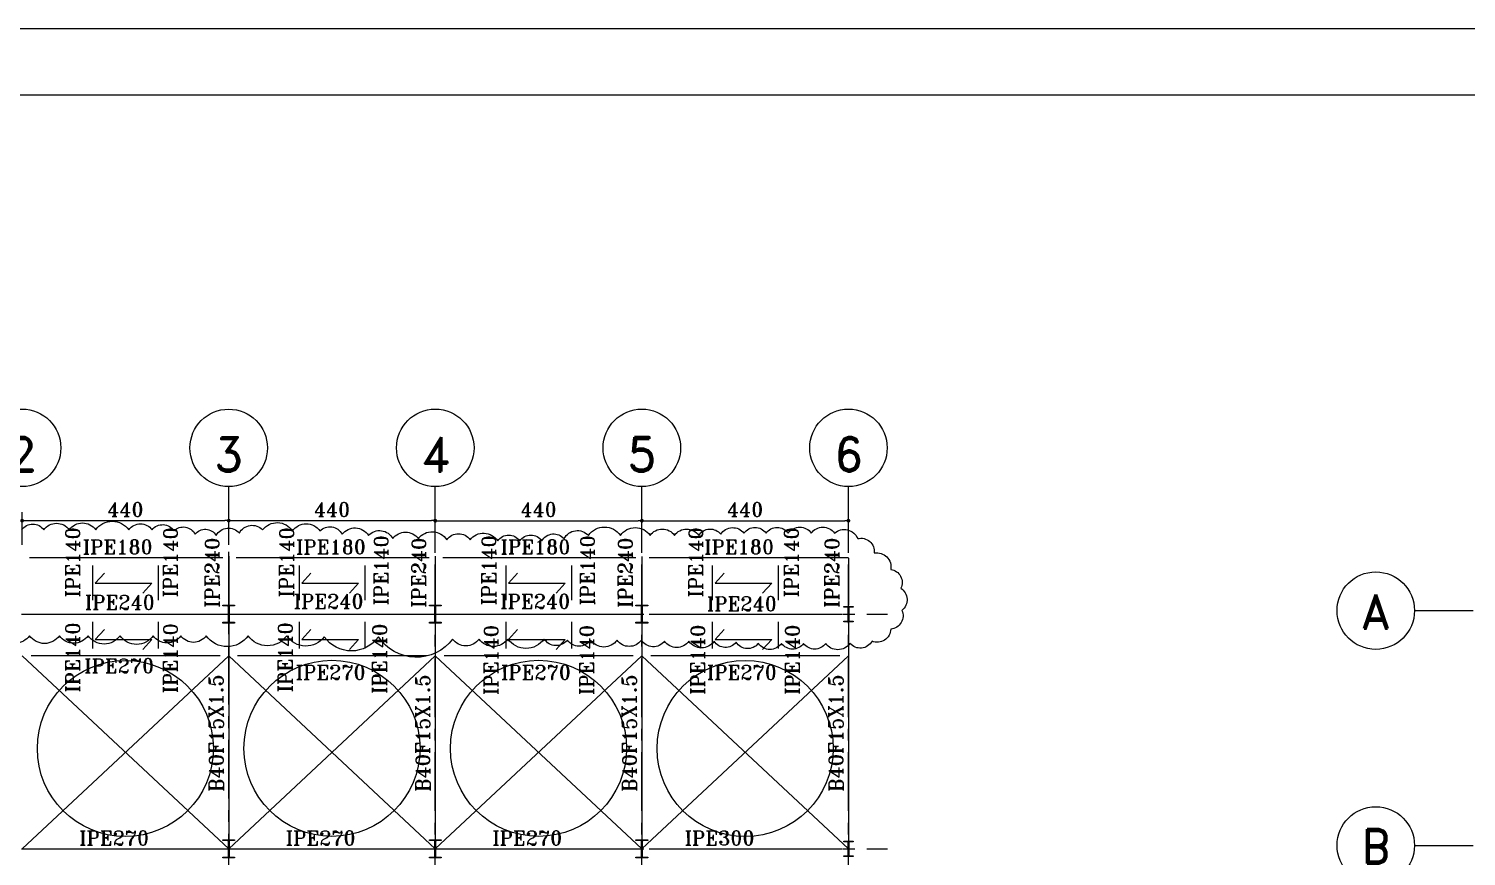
# Model space of a CAD drawing. Header units: inches. Extents: x 460503 to 460688, y 47570 to 48852.
# Drawn here: x 460521.55 to 460552.17, y 48406.02 to 48423.64 of the extents above; entities that cross this region are included whole.
import ezdxf
from ezdxf.enums import TextEntityAlignment as Align

# ---------------------------------------------------------------- set-up
doc = ezdxf.new("R2010")
doc.units = ezdxf.units.IN
doc.header["$MEASUREMENT"] = 0
for name, pattern in [('CENTER', [2, 1.25, -0.25, 0.25, -0.25]), ('DASHDOTX2', [2, 1, -0.5, 0, -0.5]), ('HIDDEN', [0.375, 0.25, -0.125])]:
    doc.linetypes.add(name, pattern=pattern)
for name, color, linetype in [('1', 1, 'Continuous'), ('3', 3, 'HIDDEN'), ('3G', 3, 'Continuous'), ('AA_CUT OUT', 74, 'Continuous'), ('Ax', 1, 'DASHDOTX2'), ('AXE', 1, 'CENTER'), ('DIM', 8, 'Continuous'), ('lateral brace', 5, 'Continuous'), ('Layer4', 118, 'Continuous'), ('wall', 4, 'Continuous')]:
    doc.layers.add(name, color=color, linetype=linetype)
doc.layers.add('TEXT', color=250, linetype='Continuous', lineweight=30)
doc.styles.add('ROMAND', font='ROMAND.shx')
doc.styles.add('ROMANT', font='romant')
doc.dimstyles.new('1-100', dxfattribs={"dimtxt": 0.3, "dimasz": 0.08, "dimexe": 0.18, "dimexo": 0.0625, "dimgap": 0.09, "dimtad": 1, "dimdec": 0, "dimlfac": 100, "dimdsep": 46, "dimtxsty": 'ROMANT', "dimblk": 'DOT', "dimcen": 0.09, "dimclrd": 1, "dimclre": 1, "dimclrt": 3, "dimadec": 0, "dimazin": 0, "dimtfac": 1, "dimtdec": 0, "dimtix": 1, "dimtofl": 0, "dimtmove": 2, "dimatfit": 3, "dimldrblk": 'DOT', "dimfxl": 1, "dimtolj": 1, "dimarcsym": 0})

# ---------------------------------------------------------------- blocks, each defined once
blk = doc.blocks.new('DOT')
at = {"layer": 'DIM', "color": 0, "linetype": 'ByBlock'}
blk.add_line((-0.5, 0), (-1, 0), dxfattribs=at)
at = {"layer": 'DIM', "color": 0, "linetype": 'ByBlock', "const_width": 0.5}
blk.add_lwpolyline([(-0.25, 0, 1), (0.25, 0, 1)], format="xyb", close=True, dxfattribs=at)
blk = doc.blocks.new('*D229')
at = {"layer": 'Defpoints', "color": 0, "transparency": 16777216}
for p in [(460525.807, 48413.164), (460521.407, 48412.587), (460525.807, 48412.587)]:
    blk.add_point(p, dxfattribs=at)
at = {"layer": 'wall', "color": 1, "lineweight": -2, "transparency": 16777216}
for p, q in [((460521.407, 48412.649), (460521.407, 48413.344)), ((460525.807, 48412.649), (460525.807, 48413.344)), ((460521.487, 48413.164), (460525.727, 48413.164))]:
    blk.add_line(p, q, dxfattribs=at)
at = {"layer": 'wall', "color": 1, "lineweight": -2, "transparency": 16777216, "xscale": 0.08, "yscale": 0.08, "zscale": 0.08, "rotation": 180}
blk.add_blockref('DOT', (460521.407, 48413.164), dxfattribs=at)
at = {"layer": 'wall', "color": 1, "lineweight": -2, "transparency": 16777216, "xscale": 0.08, "yscale": 0.08, "zscale": 0.08}
blk.add_blockref('DOT', (460525.807, 48413.164), dxfattribs=at)
at = {"layer": 'wall', "color": 3, "transparency": 16777216, "insert": (460523.607, 48413.404), "char_height": 0.3, "attachment_point": 5, "style": 'ROMANT'}
blk.add_mtext('\\A1;440', dxfattribs=at)
blk = doc.blocks.new('_Dot')
at = {"layer": 'DIM', "color": 0, "lineweight": -2}
blk.add_line((-0.5, 0), (-1, 0), dxfattribs=at)
at = {"layer": 'DIM', "color": 0, "const_width": 0.5}
blk.add_lwpolyline([(-0.25, 0, 1), (0.25, 0, 1)], format="xyb", close=True, dxfattribs=at)
blk = doc.blocks.new('*D230')
at = {"layer": 'Defpoints', "color": 0, "transparency": 16777216}
for p in [(460530.207, 48413.164), (460525.807, 48412.587), (460530.207, 48412.587)]:
    blk.add_point(p, dxfattribs=at)
at = {"layer": 'wall', "color": 1, "lineweight": -2, "transparency": 16777216}
for p, q in [((460525.807, 48412.649), (460525.807, 48413.344)), ((460530.207, 48412.649), (460530.207, 48413.344)), ((460525.887, 48413.164), (460530.127, 48413.164))]:
    blk.add_line(p, q, dxfattribs=at)
at = {"layer": 'wall', "color": 1, "lineweight": -2, "transparency": 16777216, "xscale": 0.08, "yscale": 0.08, "zscale": 0.08, "rotation": 180}
blk.add_blockref('DOT', (460525.807, 48413.164), dxfattribs=at)
at = {"layer": 'wall', "color": 1, "lineweight": -2, "transparency": 16777216, "xscale": 0.08, "yscale": 0.08, "zscale": 0.08}
blk.add_blockref('DOT', (460530.207, 48413.164), dxfattribs=at)
at = {"layer": 'wall', "color": 3, "transparency": 16777216, "insert": (460528.007, 48413.404), "char_height": 0.3, "attachment_point": 5, "style": 'ROMANT'}
blk.add_mtext('\\A1;440', dxfattribs=at)
blk = doc.blocks.new('*D231')
at = {"layer": 'Defpoints', "color": 0, "transparency": 16777216}
for p in [(460534.607, 48413.162), (460530.207, 48412.587), (460534.607, 48412.587)]:
    blk.add_point(p, dxfattribs=at)
at = {"layer": 'wall', "color": 1, "lineweight": -2, "transparency": 16777216}
for p, q in [((460530.207, 48412.649), (460530.207, 48413.342)), ((460534.607, 48412.649), (460534.607, 48413.342)), ((460530.287, 48413.162), (460534.527, 48413.162))]:
    blk.add_line(p, q, dxfattribs=at)
at = {"layer": 'wall', "color": 1, "lineweight": -2, "transparency": 16777216, "xscale": 0.08, "yscale": 0.08, "zscale": 0.08, "rotation": 180}
blk.add_blockref('DOT', (460530.207, 48413.162), dxfattribs=at)
at = {"layer": 'wall', "color": 1, "lineweight": -2, "transparency": 16777216, "xscale": 0.08, "yscale": 0.08, "zscale": 0.08}
blk.add_blockref('DOT', (460534.607, 48413.162), dxfattribs=at)
at = {"layer": 'wall', "color": 3, "transparency": 16777216, "insert": (460532.407, 48413.402), "char_height": 0.3, "attachment_point": 5, "style": 'ROMANT'}
blk.add_mtext('\\A1;440', dxfattribs=at)
blk = doc.blocks.new('*D232')
at = {"layer": 'Defpoints', "color": 0, "transparency": 16777216}
for p in [(460539.007, 48413.162), (460534.607, 48412.587), (460539.007, 48412.587)]:
    blk.add_point(p, dxfattribs=at)
at = {"layer": 'wall', "color": 1, "lineweight": -2, "transparency": 16777216}
for p, q in [((460534.607, 48412.649), (460534.607, 48413.342)), ((460539.007, 48412.649), (460539.007, 48413.342)), ((460534.687, 48413.162), (460538.927, 48413.162))]:
    blk.add_line(p, q, dxfattribs=at)
at = {"layer": 'wall', "color": 1, "lineweight": -2, "transparency": 16777216, "xscale": 0.08, "yscale": 0.08, "zscale": 0.08, "rotation": 180}
blk.add_blockref('DOT', (460534.607, 48413.162), dxfattribs=at)
at = {"layer": 'wall', "color": 1, "lineweight": -2, "transparency": 16777216, "xscale": 0.08, "yscale": 0.08, "zscale": 0.08}
blk.add_blockref('DOT', (460539.007, 48413.162), dxfattribs=at)
at = {"layer": 'wall', "color": 3, "transparency": 16777216, "insert": (460536.807, 48413.402), "char_height": 0.3, "attachment_point": 5, "style": 'ROMANT'}
blk.add_mtext('\\A1;440', dxfattribs=at)

msp = doc.modelspace()

# ---------------------------------------------------------------- hatches: boundary and pattern name
for points in [[(460525.79950079, 48411.34885336), (460525.78802457, 48411.34885336, 0.4144144444), (460525.79950079, 48411.33736925)], [(460525.81450079, 48411.34885336), (460525.82597702, 48411.34885336, -0.4144144444), (460525.81450079, 48411.33736925)], [(460530.1995008, 48411.34885336), (460530.18802458, 48411.34885336, 0.4144144444), (460530.1995008, 48411.33736925)], [(460530.21450081, 48411.34885336), (460530.22597703, 48411.34885336, -0.4144144444), (460530.21450081, 48411.33736925)], [(460534.5995008, 48411.34885336), (460534.58802457, 48411.34885336, 0.4144144444), (460534.5995008, 48411.33736925)], [(460534.6145008, 48411.34885336), (460534.62597703, 48411.34885336, -0.4144144444), (460534.6145008, 48411.33736925)], [(460538.9995008, 48411.32385336), (460538.98802458, 48411.32385336, 0.4144144444), (460538.9995008, 48411.31236925)], [(460539.0145008, 48411.32385336), (460539.02597703, 48411.32385336, -0.4144144444), (460539.0145008, 48411.31236925)], [(460525.79950079, 48410.99881385), (460525.78802457, 48410.99881385, -0.4144144444), (460525.79950079, 48411.01029796)], [(460525.81450079, 48410.99881385), (460525.82597702, 48410.99881385, 0.4144144444), (460525.81450079, 48411.01029796)], [(460530.1995008, 48410.99881385), (460530.18802458, 48410.99881385, -0.4144144444), (460530.1995008, 48411.01029796)], [(460530.21450081, 48410.99881385), (460530.22597703, 48410.99881385, 0.4144144444), (460530.21450081, 48411.01029796)], [(460534.5995008, 48410.99881385), (460534.58802457, 48410.99881385, -0.4144144444), (460534.5995008, 48411.01029796)], [(460534.6145008, 48410.99881385), (460534.62597703, 48410.99881385, 0.4144144444), (460534.6145008, 48411.01029796)], [(460538.9995008, 48411.02381385), (460538.98802458, 48411.02381385, -0.4144144444), (460538.9995008, 48411.03529796)], [(460539.0145008, 48411.02381385), (460539.02597703, 48411.02381385, 0.4144144444), (460539.0145008, 48411.03529796)], [(460525.79950079, 48406.34885336), (460525.78802457, 48406.34885336, 0.4144144444), (460525.79950079, 48406.33736925)], [(460525.81450079, 48406.34885336), (460525.82597702, 48406.34885336, -0.4144144444), (460525.81450079, 48406.33736925)], [(460530.1995008, 48406.34885336), (460530.18802458, 48406.34885336, 0.4144144444), (460530.1995008, 48406.33736925)], [(460530.21450081, 48406.34885336), (460530.22597703, 48406.34885336, -0.4144144444), (460530.21450081, 48406.33736925)], [(460534.5995008, 48406.34885336), (460534.58802457, 48406.34885336, 0.4144144444), (460534.5995008, 48406.33736925)], [(460534.6145008, 48406.34885336), (460534.62597703, 48406.34885336, -0.4144144444), (460534.6145008, 48406.33736925)], [(460538.9995008, 48406.32385336), (460538.98802458, 48406.32385336, 0.4144144444), (460538.9995008, 48406.31236925)], [(460539.0145008, 48406.32385336), (460539.02597703, 48406.32385336, -0.4144144444), (460539.0145008, 48406.31236925)], [(460538.9995008, 48406.02381385), (460538.98802458, 48406.02381385, -0.4144144444), (460538.9995008, 48406.03529796)], [(460539.0145008, 48406.02381385), (460539.02597703, 48406.02381385, 0.4144144444), (460539.0145008, 48406.03529796)]]:
    msp.add_hatch(color=1).paths.add_polyline_path(points)

# ---------------------------------------------------------------- linework, layer by layer
at = {"color": 3}
for p, q in [((460521.56497654, 48412.37885336), (460525.67885665, 48412.37885336)), ((460522.9070008, 48412.20885336), (460522.90700081, 48411.4732114)), ((460524.30700079, 48412.20855131), (460524.30700079, 48411.47290935)), ((460525.80700079, 48412.40571116), (460525.80700079, 48411.36571116)), ((460525.96497653, 48412.37855131), (460530.07885664, 48412.37855131)), ((460527.30700082, 48412.20885336), (460527.30700082, 48411.4732114)), ((460528.7070008, 48412.20855131), (460528.70700081, 48411.47290935)), ((460530.2070008, 48412.40571116), (460530.2070008, 48411.36571116)), ((460530.36497654, 48412.37885336), (460534.47885665, 48412.37885336)), ((460531.70700081, 48412.20885336), (460531.70700081, 48411.4732114)), ((460533.1070008, 48412.20855131), (460533.1070008, 48411.47290935)), ((460534.6070008, 48412.40385336), (460534.6070008, 48411.36385336)), ((460534.76497654, 48412.37885336), (460539.0070008, 48412.37885336)), ((460536.10700082, 48412.20915541), (460536.10700082, 48411.47351345)), ((460537.5070008, 48412.20885336), (460537.5070008, 48411.4732114)), ((460539.0070008, 48412.36741124), (460539.0070008, 48411.36385336)), ((460521.56497654, 48411.17385336), (460525.67885665, 48411.17385336)), ((460522.9070008, 48411.00885336), (460522.90700081, 48410.4432114)), ((460524.30700079, 48411.00855131), (460524.30700079, 48410.44290935)), ((460525.96497653, 48411.17355131), (460530.07885664, 48411.17355131)), ((460527.30700082, 48411.00885336), (460527.30700082, 48410.4432114)), ((460528.7070008, 48411.00855131), (460528.70700081, 48410.44290935)), ((460530.36497654, 48411.17385336), (460534.47885665, 48411.17385336)), ((460531.70700081, 48411.00885336), (460531.70700081, 48410.4432114)), ((460533.1070008, 48411.00855131), (460533.1070008, 48410.44290935)), ((460534.76497654, 48411.17385336), (460538.87885665, 48411.17385336)), ((460536.10700082, 48411.00915541), (460536.10700082, 48410.44351345)), ((460537.5070008, 48411.00885336), (460537.5070008, 48410.4432114)), ((460521.59679177, 48410.28866736), (460525.62503711, 48410.28866736)), ((460525.99679178, 48410.28896941), (460530.02503713, 48410.28896941)), ((460530.39679177, 48410.28896941), (460534.42503712, 48410.28896941)), ((460534.79679178, 48410.28896941), (460538.82503713, 48410.28896941)), ((460521.56497654, 48406.17385336), (460525.67885665, 48406.17385336)), ((460525.96497653, 48406.17355131), (460530.07885664, 48406.17355131)), ((460530.36497654, 48406.17385336), (460534.47885665, 48406.17385336))]:
    msp.add_line(p, q, dxfattribs=at)
at = {"color": 1, "linetype": 'Continuous'}
for p, q in [((460522.96568303, 48411.83085772, -0.00499999), (460523.15934586, 48412.04404274, -0.00499999)), ((460522.96568303, 48411.83085772, -0.00499999), (460524.17282435, 48411.83085772, -0.00499999)), ((460523.97916152, 48411.6176727, -0.00499999), (460524.17282435, 48411.83085772, -0.00499999)), ((460527.36568304, 48411.83085772, -0.00499999), (460527.55934587, 48412.04404274, -0.00499999)), ((460527.36568304, 48411.83085772, -0.00499999), (460528.57282436, 48411.83085772, -0.00499999)), ((460528.37916153, 48411.6176727, -0.00499999), (460528.57282436, 48411.83085772, -0.00499999)), ((460531.76568304, 48411.83085772, -0.00499999), (460531.95934587, 48412.04404274, -0.00499999)), ((460531.76568304, 48411.83085772, -0.00499999), (460532.97282436, 48411.83085772, -0.00499999)), ((460532.77916153, 48411.6176727, -0.00499999), (460532.97282436, 48411.83085772, -0.00499999)), ((460536.16568304, 48411.83115977, -0.00499999), (460536.35934587, 48412.04434479, -0.00499999)), ((460536.16568304, 48411.83115977, -0.00499999), (460537.37282436, 48411.83115977, -0.00499999)), ((460537.17916153, 48411.61797475, -0.00499999), (460537.37282436, 48411.83115977, -0.00499999)), ((460522.96568303, 48410.63085772, -0.00499999), (460523.15934586, 48410.84404274, -0.00499999)), ((460522.96568303, 48410.63085772, -0.00499999), (460524.17282435, 48410.63085772, -0.00499999)), ((460523.97916152, 48410.4176727, -0.00499999), (460524.17282435, 48410.63085772, -0.00499999)), ((460527.36568304, 48410.63085772, -0.00499999), (460527.55934587, 48410.84404274, -0.00499999)), ((460527.36568304, 48410.63085772, -0.00499999), (460528.57282436, 48410.63085772, -0.00499999)), ((460528.37916153, 48410.4176727, -0.00499999), (460528.57282436, 48410.63085772, -0.00499999)), ((460531.76568304, 48410.63085772, -0.00499999), (460531.95934587, 48410.84404274, -0.00499999)), ((460531.76568304, 48410.63085772, -0.00499999), (460532.97282436, 48410.63085772, -0.00499999)), ((460532.77916153, 48410.4176727, -0.00499999), (460532.97282436, 48410.63085772, -0.00499999)), ((460536.16568304, 48410.63115977, -0.00499999), (460536.35934587, 48410.84434479, -0.00499999)), ((460536.16568304, 48410.63115977, -0.00499999), (460537.37282436, 48410.63115977, -0.00499999)), ((460537.17916153, 48410.41797475, -0.00499999), (460537.37282436, 48410.63115977, -0.00499999))]:
    msp.add_line(p, q, dxfattribs=at)
at = {"color": 6}
for p, q in [((460525.80700079, 48411.00855131), (460525.80700079, 48406.33855131)), ((460530.2070008, 48411.00885336), (460530.2070008, 48406.33885336)), ((460534.6070008, 48411.00885336), (460534.6070008, 48406.33885336)), ((460539.0070008, 48411.00885336), (460539.0070008, 48406.33885336)), ((460534.76497654, 48406.17385336), (460538.87885665, 48406.17385336))]:
    msp.add_line(p, q, dxfattribs=at)
msp.add_lwpolyline([(460521.39946987, 48412.96811541, -0.52056705), (460521.8696496, 48412.96811541, -0.52056705), (460521.8696496, 48412.96811541, -0.52056705), (460522.41036778, 48412.96811541, -0.52056705), (460522.41036778, 48412.96811541, -0.52056705), (460522.97458821, 48412.96811541, -0.52056705), (460522.97458821, 48412.96811541, -0.52056705), (460523.67986969, 48412.96811541, -0.52056705), (460523.67986969, 48412.96811541, -0.52056705), (460524.1735596, 48412.96811541, -0.52056705), (460524.1735596, 48412.96811541, -0.52056705), (460524.64374725, 48412.94462712, -0.52056705), (460524.64374725, 48412.94462712, -0.52056705), (460525.09042473, 48412.87416695, -0.52056705), (460525.09042473, 48412.87416695, -0.52056705), (460525.54142574, 48412.85085289, -0.52056705), (460525.54142574, 48412.85085289, -0.52056705), (460526.03512357, 48412.89782947, -0.52056705), (460526.03512357, 48412.89782947, -0.52056705), (460526.52881347, 48412.96829435, -0.52056705), (460526.52881347, 48412.96829435, -0.52056705), (460527.16356443, 48412.94480606, -0.52056705), (460527.16356443, 48412.94480606, -0.52056705), (460527.75129504, 48412.94480606, -0.52056705), (460527.75129504, 48412.94480606, -0.52056705), (460528.22148269, 48412.87434118, -0.52056705), (460528.22148269, 48412.87434118, -0.52056705), (460528.78570312, 48412.85085289, -0.52056705), (460528.78570312, 48412.85085289, -0.52056705), (460529.30291112, 48412.78039272, -0.52056705), (460529.30291112, 48412.78039272, -0.52056705), (460529.84362138, 48412.78039272, -0.52056705), (460529.84362138, 48412.78039272, -0.52056705), (460530.45486216, 48412.75690442, -0.52056705), (460530.45486216, 48412.75690442, -0.52056705), (460530.94855999, 48412.75690442, -0.52056705), (460530.94855999, 48412.75690442, -0.52056705), (460531.5362906, 48412.73341613, -0.52056705), (460531.5362906, 48412.73341613, -0.52056705), (460532.00647825, 48412.73341613, -0.52056705), (460532.00647825, 48412.73341613, -0.52056705), (460532.47665798, 48412.73341613, -0.52056705), (460532.47665798, 48412.73341613, -0.52056705), (460532.95025853, 48412.78074589, -0.52056705), (460532.95025853, 48412.78074589, -0.52056705), (460533.46746653, 48412.85121077, -0.52056705), (460533.46746653, 48412.85121077, -0.52056705), (460534.14922992, 48412.85121077, -0.52056705), (460534.14922992, 48412.85121077, -0.52056705), (460534.78398088, 48412.85121077, -0.52056705), (460534.78398088, 48412.85121077, -0.52056705), (460535.30118888, 48412.85121077, -0.52056705), (460535.30118888, 48412.85121077, -0.52056705), (460535.81838896, 48412.85121077, -0.52056705), (460535.81838896, 48412.85121077, -0.52056705), (460536.28857662, 48412.87469906, -0.52056705), (460536.28857662, 48412.87469906, -0.52056705), (460536.78227444, 48412.89818264, -0.52056705), (460536.78227444, 48412.89818264, -0.52056705), (460537.25245418, 48412.89818264, -0.52056705), (460537.25245418, 48412.89818264, -0.52056705), (460537.72264183, 48412.89818264, -0.52056705), (460537.72264183, 48412.89818264, -0.52056705), (460538.21633966, 48412.89818264, -0.52056705), (460538.21633966, 48412.89818264, -0.52056705), (460538.71002957, 48412.89818264, -0.52056705), (460538.71002957, 48412.89818264, -0.52056705), (460539.20372739, 48412.78074589, -0.52056705), (460539.20372739, 48412.78074589, -0.52056705), (460539.55636417, 48412.4754122, -0.52056705), (460539.55636417, 48412.4754122, -0.52056705), (460539.90900095, 48412.12309723, -0.52056705), (460539.90900095, 48412.12309723, -0.52056705), (460540.12058461, 48411.72381037, -0.52056705), (460540.12058461, 48411.72381037, -0.52056705), (460540.14409478, 48411.25406335, -0.52056705), (460540.14409478, 48411.25406335, -0.52056705), (460539.90900095, 48410.85477649, -0.52056705), (460539.90900095, 48410.85477649, -0.52056705), (460539.50934383, 48410.59641468, -0.52056705), (460539.50934383, 48410.59641468, -0.52056705), (460539.03916409, 48410.5494381, -0.52056705), (460539.03916409, 48410.5494381, -0.52056705), (460538.52195609, 48410.5494381, -0.52056705), (460538.52195609, 48410.5494381, -0.52056705), (460538.05176844, 48410.5494381, -0.52056705), (460538.05176844, 48410.5494381, -0.52056705), (460537.5815887, 48410.5494381, -0.52056705), (460537.5815887, 48410.5494381, -0.52056705), (460537.08789087, 48410.5494381, -0.52056705), (460537.08789087, 48410.5494381, -0.52056705), (460536.61770322, 48410.57292639, -0.52056705), (460536.61770322, 48410.57292639, -0.52056705), (460536.14752349, 48410.59641468, -0.52056705), (460536.14752349, 48410.59641468, -0.52056705), (460535.60680531, 48410.59641468, -0.52056705), (460535.60680531, 48410.59641468, -0.52056705), (460535.08960523, 48410.59641468, -0.52056705), (460535.08960523, 48410.59641468, -0.52056705), (460534.5959074, 48410.61990298, -0.52056705), (460534.5959074, 48410.61990298, -0.52056705), (460534.07870732, 48410.61990298, -0.52056705), (460534.07870732, 48410.61990298, -0.52056705), (460533.51447897, 48410.61990298, -0.52056705), (460533.51447897, 48410.61990298, -0.52056705), (460533.02078906, 48410.61990298, -0.52056705), (460533.02078906, 48410.61990298, -0.52056705), (460532.52709123, 48410.64339127, -0.52056705), (460532.52709123, 48410.64339127, -0.52056705), (460531.75128714, 48410.64339127, -0.52056705), (460531.75128714, 48410.64339127, -0.52056705), (460531.14004636, 48410.64339127, -0.52056705), (460531.14004636, 48410.64339127, -0.52056705), (460530.57582593, 48410.64339127, -0.52056705), (460530.57582593, 48410.64339127, -0.52056705), (460528.99547343, 48410.68969448, -0.52056705), (460528.99547343, 48410.68969448, -0.52056705), (460527.84352239, 48410.68969448, -0.52056705), (460527.84352239, 48410.68969448, -0.52056705), (460527.04420813, 48410.71317806, -0.52056705), (460527.04420813, 48410.71317806, -0.52056705), (460526.22138369, 48410.71317806, -0.52056705), (460526.22138369, 48410.71317806, -0.52056705), (460525.32802874, 48410.71317806, -0.52056705), (460525.32802874, 48410.71317806, -0.52056705), (460524.78731848, 48410.71317806, -0.52056705), (460524.78731848, 48410.71317806, -0.52056705), (460524.19958787, 48410.71317806, -0.52056705), (460524.19958787, 48410.71317806, -0.52056705), (460523.49430639, 48410.71317806, -0.52056705), (460523.49430639, 48410.71317806, -0.52056705), (460522.81253509, 48410.71317806, -0.52056705), (460522.81253509, 48410.71317806, -0.52056705), (460522.20129431, 48410.71317806, -0.52056705), (460522.20129431, 48410.71317806, -0.52056705), (460521.56654335, 48410.71317806, -0.52056705), (460521.56654335, 48410.71317806, -0.52056705), (460520.97881274, 48410.71317806, -0.52056705)], format="xyb")
for centre in [(460523.6070008, 48408.31116586), (460528.00717242, 48408.31485336), (460532.40717242, 48408.31485336), (460536.80717242, 48408.31116586)]:
    msp.add_circle(centre, 1.87500003)
at = {"layer": '1'}
msp.add_lwpolyline([(460507.46120186, 48365.59073114), (460588.72955203, 48365.59073114), (460588.72955203, 48422.22372777), (460507.46120186, 48422.22372777)], close=True, dxfattribs=at)
at = {"layer": '3G'}
for points in [[(460525.68200079, 48410.98385336), (460525.68200079, 48410.99885336), (460525.79950079, 48410.99885336), (460525.79950079, 48411.34885336), (460525.68200079, 48411.34885336), (460525.68200079, 48411.36385336), (460525.93200079, 48411.36385336), (460525.93200079, 48411.34885336), (460525.81450079, 48411.34885336), (460525.81450079, 48410.99885336), (460525.93200079, 48410.99885336), (460525.93200079, 48410.98385336)], [(460530.0820008, 48410.98385336), (460530.0820008, 48410.99885336), (460530.1995008, 48410.99885336), (460530.1995008, 48411.34885336), (460530.0820008, 48411.34885336), (460530.0820008, 48411.36385336), (460530.33200081, 48411.36385336), (460530.33200081, 48411.34885336), (460530.21450081, 48411.34885336), (460530.21450081, 48410.99885336), (460530.33200081, 48410.99885336), (460530.33200081, 48410.98385336)], [(460534.4820008, 48410.98385336), (460534.4820008, 48410.99885336), (460534.5995008, 48410.99885336), (460534.5995008, 48411.34885336), (460534.4820008, 48411.34885336), (460534.4820008, 48411.36385336), (460534.7320008, 48411.36385336), (460534.7320008, 48411.34885336), (460534.6145008, 48411.34885336), (460534.6145008, 48410.99885336), (460534.7320008, 48410.99885336), (460534.7320008, 48410.98385336)], [(460538.9070008, 48411.00885336), (460538.9070008, 48411.02385336), (460538.9995008, 48411.02385336), (460538.9995008, 48411.32385336), (460538.9070008, 48411.32385336), (460538.9070008, 48411.33885336), (460539.1070008, 48411.33885336), (460539.1070008, 48411.32385336), (460539.0145008, 48411.32385336), (460539.0145008, 48411.02385336), (460539.1070008, 48411.02385336), (460539.1070008, 48411.00885336)], [(460525.68200079, 48405.98385336), (460525.68200079, 48405.99885336), (460525.79950079, 48405.99885336), (460525.79950079, 48406.34885336), (460525.68200079, 48406.34885336), (460525.68200079, 48406.36385336), (460525.93200079, 48406.36385336), (460525.93200079, 48406.34885336), (460525.81450079, 48406.34885336), (460525.81450079, 48405.99885336), (460525.93200079, 48405.99885336), (460525.93200079, 48405.98385336)], [(460530.0820008, 48405.98385336), (460530.0820008, 48405.99885336), (460530.1995008, 48405.99885336), (460530.1995008, 48406.34885336), (460530.0820008, 48406.34885336), (460530.0820008, 48406.36385336), (460530.33200081, 48406.36385336), (460530.33200081, 48406.34885336), (460530.21450081, 48406.34885336), (460530.21450081, 48405.99885336), (460530.33200081, 48405.99885336), (460530.33200081, 48405.98385336)], [(460534.4820008, 48405.98385336), (460534.4820008, 48405.99885336), (460534.5995008, 48405.99885336), (460534.5995008, 48406.34885336), (460534.4820008, 48406.34885336), (460534.4820008, 48406.36385336), (460534.7320008, 48406.36385336), (460534.7320008, 48406.34885336), (460534.6145008, 48406.34885336), (460534.6145008, 48405.99885336), (460534.7320008, 48405.99885336), (460534.7320008, 48405.98385336)], [(460538.9070008, 48406.00885336), (460538.9070008, 48406.02385336), (460538.9995008, 48406.02385336), (460538.9995008, 48406.32385336), (460538.9070008, 48406.32385336), (460538.9070008, 48406.33885336), (460539.1070008, 48406.33885336), (460539.1070008, 48406.32385336), (460539.0145008, 48406.32385336), (460539.0145008, 48406.02385336), (460539.1070008, 48406.02385336), (460539.1070008, 48406.00885336)]]:
    msp.add_lwpolyline(points, close=True, dxfattribs=at)
for centre, start, end in [((460525.79950079, 48411.34884549), 180.157926883, 270.157926883), ((460525.81450079, 48411.34884549), 269.842073117, 359.842073117), ((460525.81450079, 48411.34884549), 269.842073117, 359.842073117), ((460530.1995008, 48411.34884549), 180.157926883, 270.157926883), ((460530.21450081, 48411.34884549), 269.842073117, 359.842073117), ((460530.21450081, 48411.34884549), 269.842073117, 359.842073117), ((460534.5995008, 48411.34884549), 180.157926883, 270.157926883), ((460534.6145008, 48411.34884549), 269.842073117, 359.842073117), ((460534.6145008, 48411.34884549), 269.842073117, 359.842073117), ((460538.9995008, 48411.32384549), 180.157926883, 270.157926883), ((460539.0145008, 48411.32384549), 269.842073117, 359.842073117), ((460539.0145008, 48411.32384549), 269.842073117, 359.842073117), ((460525.79950079, 48410.99882172), 89.842073117, 179.842073117), ((460525.79950079, 48410.99882172), 89.842073117, 179.842073117), ((460525.81450079, 48410.99882172), 0.157926883, 90.157926883), ((460525.81450079, 48410.99882172), 0.157926883, 90.157926883), ((460525.81450079, 48410.99882172), 0.157926883, 90.157926883), ((460530.1995008, 48410.99882172), 89.842073117, 179.842073117), ((460530.1995008, 48410.99882172), 89.842073117, 179.842073117), ((460530.21450081, 48410.99882172), 0.157926883, 90.157926883), ((460530.21450081, 48410.99882172), 0.157926883, 90.157926883), ((460530.21450081, 48410.99882172), 0.157926883, 90.157926883), ((460534.5995008, 48410.99882172), 89.842073117, 179.842073117), ((460534.5995008, 48410.99882172), 89.842073117, 179.842073117), ((460534.6145008, 48410.99882172), 0.157926883, 90.157926883), ((460534.6145008, 48410.99882172), 0.157926883, 90.157926883), ((460534.6145008, 48410.99882172), 0.157926883, 90.157926883), ((460538.9995008, 48411.02382172), 89.842073117, 179.842073117), ((460538.9995008, 48411.02382172), 89.842073117, 179.842073117), ((460539.0145008, 48411.02382172), 0.157926883, 90.157926883), ((460539.0145008, 48411.02382172), 0.157926883, 90.157926883), ((460539.0145008, 48411.02382172), 0.157926883, 90.157926883), ((460525.79950079, 48406.34884549), 180.157926883, 270.157926883), ((460525.81450079, 48406.34884549), 269.842073117, 359.842073117), ((460525.81450079, 48406.34884549), 269.842073117, 359.842073117), ((460530.1995008, 48406.34884549), 180.157926883, 270.157926883), ((460530.21450081, 48406.34884549), 269.842073117, 359.842073117), ((460530.21450081, 48406.34884549), 269.842073117, 359.842073117), ((460534.5995008, 48406.34884549), 180.157926883, 270.157926883), ((460534.6145008, 48406.34884549), 269.842073117, 359.842073117), ((460534.6145008, 48406.34884549), 269.842073117, 359.842073117), ((460538.9995008, 48406.32384549), 180.157926883, 270.157926883), ((460539.0145008, 48406.32384549), 269.842073117, 359.842073117), ((460539.0145008, 48406.32384549), 269.842073117, 359.842073117), ((460538.9995008, 48406.02382172), 89.842073117, 179.842073117), ((460538.9995008, 48406.02382172), 89.842073117, 179.842073117), ((460539.0145008, 48406.02382172), 0.157926883, 90.157926883), ((460539.0145008, 48406.02382172), 0.157926883, 90.157926883), ((460539.0145008, 48406.02382172), 0.157926883, 90.157926883)]:
    msp.add_arc(centre, 0.01147623, start, end, dxfattribs=at)
at = {"layer": 'AA_CUT OUT', "linetype": 'Continuous'}
for p, q in [((460521.4070008, 48410.28521941), (460525.80700098, 48406.17385336)), ((460525.80700098, 48410.28521941), (460521.4070008, 48406.17385336)), ((460530.2070008, 48410.28521941), (460525.80700063, 48406.17385336)), ((460525.8070008, 48410.28521925), (460530.20700098, 48406.17385352)), ((460530.2070008, 48410.28521941), (460534.60700098, 48406.17385336)), ((460534.60700098, 48410.28521941), (460530.2070008, 48406.17385336)), ((460539.0070008, 48410.28521941), (460534.60700063, 48406.17385336)), ((460534.60700063, 48410.28521941), (460539.0070008, 48406.17385336))]:
    msp.add_line(p, q, dxfattribs=at)
at = {"layer": 'Ax', "linetype": 'Continuous', "ltscale": 0.5}
for centre in [(460521.40694334, 48414.71405317), (460525.80694333, 48414.71375112), (460530.20694334, 48414.71405317), (460534.60694334, 48414.71405317), (460539.00694334, 48414.71405317), (460550.23809178, 48411.24783771), (460550.23809178, 48406.24783772)]:
    msp.add_circle(centre, 0.825, dxfattribs=at)
at = {"layer": 'AXE'}
for p, q in [((460525.80700079, 48389.24776265), (460525.80700079, 48413.88690332)), ((460530.2070008, 48394.98109953), (460530.2070008, 48413.88720537)), ((460534.6070008, 48394.98109953), (460534.6070008, 48413.88720537)), ((460539.0070008, 48394.98109953), (460539.0070008, 48413.88720537)), ((460551.06309178, 48411.24783771), (460577.507576, 48411.24783771)), ((460513.39640515, 48411.17385336), (460539.84088937, 48411.17385336)), ((460513.39637181, 48406.17385336), (460539.84085604, 48406.17385336)), ((460551.06305844, 48406.24783772), (460577.50754266, 48406.24783772))]:
    msp.add_line(p, q, dxfattribs=at)
at = {"layer": 'DIM'}
msp.add_lwpolyline([(460506.04537694, 48364.17490622), (460590.14537694, 48364.17490622), (460590.14537694, 48423.63955269), (460506.04537694, 48423.63955269)], close=True, dxfattribs=at)
at = {"layer": 'lateral brace'}
msp.add_lwpolyline([(460506.04537694, 48364.17490622), (460590.14537694, 48364.17490622), (460590.14537694, 48423.63955269), (460506.04537694, 48423.63955269)], close=True, dxfattribs=at)
at = {"layer": 'Layer4'}
msp.add_lwpolyline([(460590.14537694, 48423.63955269), (460506.04537694, 48423.63955269), (460506.04537694, 48364.17490622), (460590.14537694, 48364.17490622)], close=True, dxfattribs=at)

# ---------------------------------------------------------------- texts
at = {"layer": '3', "color": 3, "style": 'ROMAND'}
for s, p in [('2', (460521.40931898, 48414.57365043, 0.00000001)), ('3', (460525.80931897, 48414.57334838, 0.00000001)), ('4', (460530.20931898, 48414.57365043, 0.00000001)), ('5', (460534.60931898, 48414.57365043, 0.00000001)), ('6', (460539.00931898, 48414.57365043, 0.00000001)), ('A', (460550.24046741, 48411.22887952, 0.00000001)), ('B', (460550.24046741, 48406.22887952, 0.00000001))]:
    msp.add_text(s, height=0.7299072, dxfattribs=at).set_placement(p, align=Align.MIDDLE_CENTER)
at = {"layer": 'TEXT', "color": 2, "style": 'ROMANT'}
for s, rotation, p in [('IPE140', 90.081705482, (460522.63866312, 48411.53256618, 0.00000016)), ('IPE180', 0.081705483, (460522.69931376, 48412.45342504, 0.00000016)), ('IPE140', 90.081705482, (460524.71983699, 48411.53256618, 0.00000016)), ('IPE240', 90.081705482, (460525.60836483, 48411.31116657, 0.00000016)), ('IPE140', 90.081705482, (460527.19331585, 48411.53256618, 0.00000016)), ('IPE180', 0.081705483, (460527.24152211, 48412.45312299, 0.00000016)), ('IPE140', 90.081705482, (460529.20681554, 48411.36256618, 0.00000016)), ('IPE240', 90.081705482, (460530.00836484, 48411.31116657, 0.00000016)), ('IPE140', 90.081705482, (460531.50186672, 48411.36256618, 0.00000016)), ('IPE180', 0.081705483, (460531.59638638, 48412.45342504, 0.00000016)), ('IPE140', 90.081705482, (460533.60197937, 48411.36256618, 0.00000016)), ('IPE240', 90.081705482, (460534.40836484, 48411.30930877, 0.00000016)), ('IPE140', 90.081705482, (460535.90917454, 48411.53256618, 0.00000016)), ('IPE180', 0.081705483, (460535.93380344, 48412.45342504, 0.00000016)), ('IPE140', 90.081705482, (460537.94503664, 48411.53256618, 0.00000016)), ('IPE240', 90.081705482, (460538.80836484, 48411.30930877, 0.00000016)), ('IPE240', 0.081705483, (460522.74330532, 48411.27265792, 0.00000016)), ('IPE240', 0.081705483, (460527.19155085, 48411.29414375, 0.00000016)), ('IPE240', 0.081705483, (460531.59155085, 48411.29414375, 0.00000016)), ('IPE240', 0.081705483, (460535.99155085, 48411.24255578, 0.00000016)), ('IPE140', 90.081705482, (460522.63866312, 48409.50481471, 0.00000016)), ('IPE140', 90.081705482, (460524.71983699, 48409.48932746, 0.00000016)), ('IPE140', 90.081705482, (460527.16555815, 48409.50996019, 0.00000016)), ('IPE140', 90.081705482, (460529.17566925, 48409.47724113, 0.00000016)), ('IPE140', 90.081705482, (460531.54940442, 48409.45246153, 0.00000016)), ('IPE140', 90.081705482, (460533.58712769, 48409.45246153, 0.00000016)), ('IPE140', 90.081705482, (460535.95094049, 48409.45690365, 0.00000016)), ('IPE140', 90.081705482, (460537.96683025, 48409.45690365, 0.00000016)), ('IPE270', 0.081705483, (460522.72997634, 48409.9208871, 0.00000016)), ('IPE270', 0.081705483, (460527.2350819, 48409.78199752, 0.00000016)), ('IPE270', 0.081705483, (460531.60625838, 48409.78199752, 0.00000016)), ('IPE270', 0.081705483, (460535.9919698, 48409.78199752, 0.00000016)), ('B40F15X1.5', 90.081705482, (460525.69531555, 48407.38939531, 0.00000016)), ('B40F15X1.5', 90.081705482, (460530.09531556, 48407.38969736, 0.00000016)), ('B40F15X1.5', 90.081705482, (460534.49531556, 48407.38969736, 0.00000016)), ('B40F15X1.5', 90.081705482, (460538.89531556, 48407.38969736, 0.00000016)), ('IPE270', 0.081705483, (460522.6220023, 48406.25250604, 0.00000016)), ('IPE270', 0.081705483, (460527.02200231, 48406.25280809, 0.00000016)), ('IPE270', 0.081705483, (460531.42200231, 48406.25280809, 0.00000016)), ('IPE300', 0.081705483, (460535.51804691, 48406.25280809, 0.00000016))]:
    msp.add_text(s, height=0.302224371, rotation=rotation, dxfattribs=at).set_placement(p)

# ---------------------------------------------------------------- dimensions: what is measured, and where the dimension line sits
at = {"layer": 'wall'}
for base, p1, p2, picture, middle in [((460525.8070008, 48413.16367589), (460521.4070008, 48412.58673584), (460525.8070008, 48412.58673584), '*D229', (460523.6070008, 48413.40367589)), ((460530.2070008, 48413.16406603), (460525.8070008, 48412.58673584), (460530.2070008, 48412.58673584), '*D230', (460528.0070008, 48413.40406603)), ((460534.6070008, 48413.16179739), (460530.2070008, 48412.58673584), (460534.6070008, 48412.58673584), '*D231', (460532.4070008, 48413.40179739)), ((460539.0070008, 48413.16179739), (460534.6070008, 48412.58673584), (460539.0070008, 48412.58673584), '*D232', (460536.8070008, 48413.40179739))]:
    dim = msp.add_linear_dim(base=base, p1=p1, p2=p2, dimstyle='1-100', dxfattribs=at)
    dim.commit()
    dim.dimension.update_dxf_attribs({"geometry": picture, "text_midpoint": middle})

doc.saveas('drawing.dxf')
